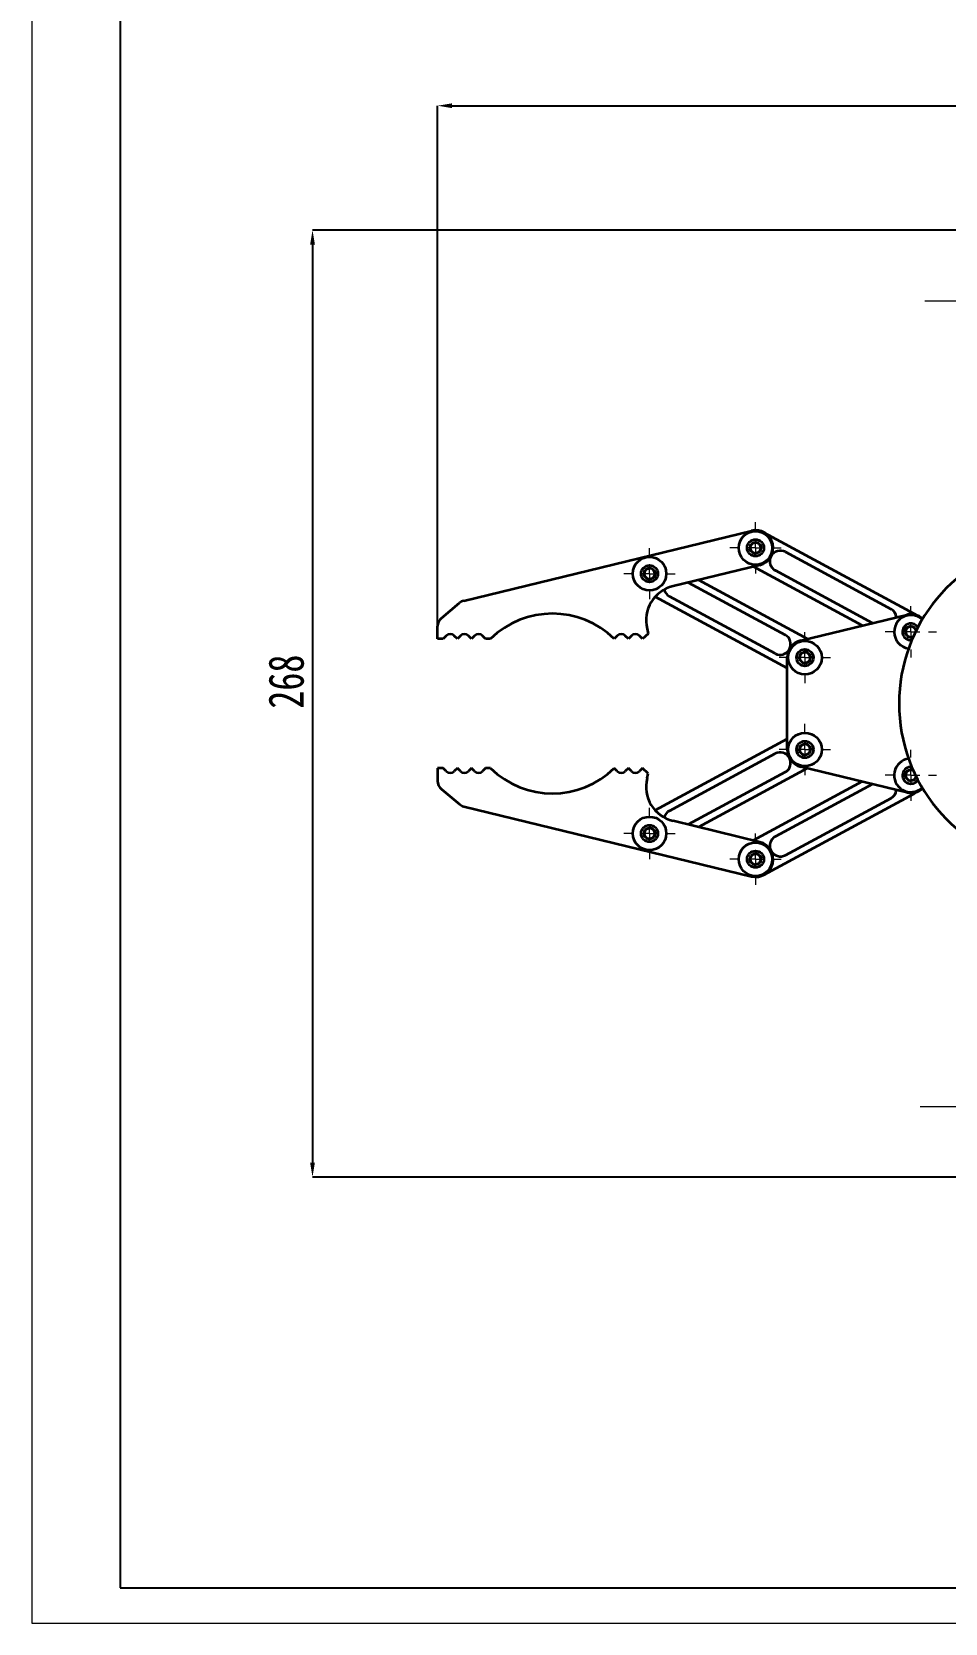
# Model space of a CAD drawing. Header units: millimetres. Extents: x 0 to 1189, y 0 to 841.
# Drawn here: x 0 to 258.6, y 0 to 450.4 of the extents above; entities that cross this region are included whole.
import ezdxf

# ---------------------------------------------------------------- set-up
doc = ezdxf.new("R2010")
doc.units = ezdxf.units.MM
doc.header["$PDSIZE"] = -1
doc.linetypes.add('CENTERX2', pattern=[20.32, 12.7, -2.54, 2.54, -2.54])
doc.styles.add('SLDTEXTSTYLE1', font='hyswlongfangsong.ttf')
doc.dimstyles.new('SLDDIMSTYLE2', dxfattribs={"dimtxt": 10, "dimasz": 4.08, "dimexe": 0, "dimexo": 0.0625, "dimgap": 2.5, "dimtad": 2, "dimdec": 0, "dimrnd": 1e-09, "dimzin": 12, "dimdsep": 46, "dimtxsty": 'SLDTEXTSTYLE1', "dimsah": 1, "dimcen": 0.09, "dimadec": 0, "dimazin": 3, "dimtfac": 1, "dimtdec": 0, "dimtofl": 0, "dimtmove": 0, "dimatfit": 3, "dimfxl": 1, "dimfrac": 2, "dimtolj": 1, "dimtzin": 12, "dimarcsym": 0})

# ---------------------------------------------------------------- blocks, each defined once
blk = doc.blocks.new('_D_1')
at = {"color": 0, "linetype": 'Continuous', "lineweight": -2, "transparency": 16777216}
for p, q in [((114.87, 282.24), (114.87, 429.48)), ((118.95, 429.48), (544.55, 429.48)), ((548.63, 324.89), (548.63, 429.48))]:
    blk.add_line(p, q, dxfattribs=at)
at = {"color": 0, "linetype": 'Continuous', "lineweight": 18, "transparency": 16777216}
for points in [[(118.95, 430.16), (118.95, 428.8), (114.87, 429.48)], [(544.55, 430.16), (544.55, 428.8), (548.63, 429.48)]]:
    blk.add_solid(points, dxfattribs=at)
at = {"layer": 'Defpoints', "color": 0, "linetype": 'Continuous', "lineweight": 18, "transparency": 16777216}
for p in [(548.63, 429.48), (548.63, 324.82), (114.87, 282.18)]:
    blk.add_point(p, dxfattribs=at)
at = {"color": 0, "linetype": 'Continuous', "lineweight": 18, "transparency": 16777216, "insert": (336.83, 441.98), "char_height": 10, "attachment_point": 2, "style": 'SLDTEXTSTYLE1'}
blk.add_mtext('\\A1;434', dxfattribs=at)
blk = doc.blocks.new('_D_2')
at = {"color": 0, "linetype": 'Continuous', "lineweight": -2, "transparency": 16777216}
for p, q in [((265.94, 394.27), (79.46, 394.27)), ((79.46, 390.19), (79.46, 130.35)), ((265.94, 126.27), (79.46, 126.27))]:
    blk.add_line(p, q, dxfattribs=at)
at = {"color": 0, "linetype": 'Continuous', "lineweight": 18, "transparency": 16777216}
for points in [[(78.78, 390.19), (80.14, 390.19), (79.46, 394.27)], [(78.78, 130.35), (80.14, 130.35), (79.46, 126.27)]]:
    blk.add_solid(points, dxfattribs=at)
at = {"layer": 'Defpoints', "color": 0, "linetype": 'Continuous', "lineweight": 18, "transparency": 16777216}
for p in [(266.01, 394.27), (79.46, 126.27), (266.01, 126.27)]:
    blk.add_point(p, dxfattribs=at)
at = {"color": 0, "linetype": 'Continuous', "lineweight": 18, "transparency": 16777216, "insert": (66.96, 266.48), "char_height": 10, "attachment_point": 2, "rotation": 90, "style": 'SLDTEXTSTYLE1'}
blk.add_mtext('\\A1;268', dxfattribs=at)
blk = doc.blocks.new('SW_CENTERMARKSYMBOL_5')
at = {"color": 0, "linetype": 'Continuous', "lineweight": 18}
for p, q in [((0, 5), (0, 7.25)), ((-5, 0), (-7.25, 0)), ((0, 0), (-2.5, 0)), ((0, 0), (0, 2.5)), ((0, 0), (0, -2.5)), ((0, 0), (2.5, 0)), ((5, 0), (7.25, 0)), ((0, -5), (0, -7.25))]:
    blk.add_line(p, q, dxfattribs=at)
blk = doc.blocks.new('SW_CENTERMARKSYMBOL_6')
at = {"color": 0, "linetype": 'Continuous', "lineweight": 18}
for p, q in [((0, 5), (0, 7.25)), ((-5, 0), (-7.25, 0)), ((0, 0), (-2.5, 0)), ((0, 0), (0, 2.5)), ((0, 0), (0, -2.5)), ((0, 0), (2.5, 0)), ((5, 0), (7.25, 0)), ((0, -5), (0, -7.25))]:
    blk.add_line(p, q, dxfattribs=at)
blk = doc.blocks.new('SW_CENTERMARKSYMBOL_7')
at = {"color": 0, "linetype": 'Continuous', "lineweight": 18}
for p, q in [((0, 5), (0, 7.25)), ((-5, 0), (-7.25, 0)), ((0, 0), (-2.5, 0)), ((0, 0), (0, 2.5)), ((0, 0), (0, -2.5)), ((0, 0), (2.5, 0)), ((5, 0), (7.25, 0)), ((0, -5), (0, -7.25))]:
    blk.add_line(p, q, dxfattribs=at)
blk = doc.blocks.new('SW_CENTERMARKSYMBOL_8')
at = {"color": 0, "linetype": 'Continuous', "lineweight": 18}
for p, q in [((0, 5), (0, 7.25)), ((-5, 0), (-7.25, 0)), ((0, 0), (-2.5, 0)), ((0, 0), (0, 2.5)), ((0, 0), (0, -2.5)), ((0, 0), (2.5, 0)), ((5, 0), (7.25, 0)), ((0, -5), (0, -7.25))]:
    blk.add_line(p, q, dxfattribs=at)
blk = doc.blocks.new('SW_CENTERMARKSYMBOL_9')
at = {"color": 0, "linetype": 'Continuous', "lineweight": 18}
for p, q in [((0, 5), (0, 7.25)), ((-5, 0), (-7.25, 0)), ((0, 0), (-2.5, 0)), ((0, 0), (0, 2.5)), ((0, 0), (0, -2.5)), ((0, 0), (2.5, 0)), ((5, 0), (7.25, 0)), ((0, -5), (0, -7.25))]:
    blk.add_line(p, q, dxfattribs=at)
blk = doc.blocks.new('SW_CENTERMARKSYMBOL_10')
at = {"color": 0, "linetype": 'Continuous', "lineweight": 18}
for p, q in [((0, 5), (0, 7.25)), ((-5, 0), (-7.25, 0)), ((0, 0), (-2.5, 0)), ((0, 0), (0, 2.5)), ((0, 0), (0, -2.5)), ((0, 0), (2.5, 0)), ((5, 0), (7.25, 0)), ((0, -5), (0, -7.25))]:
    blk.add_line(p, q, dxfattribs=at)
blk = doc.blocks.new('SW_CENTERMARKSYMBOL_11')
at = {"color": 0, "linetype": 'Continuous', "lineweight": 18}
for p, q in [((0, 5), (0, 7.25)), ((-5, 0), (-7.25, 0)), ((0, 0), (-2.5, 0)), ((0, 0), (0, 2.5)), ((0, 0), (0, -2.5)), ((0, 0), (2.5, 0)), ((5, 0), (7.25, 0)), ((0, -5), (0, -7.25))]:
    blk.add_line(p, q, dxfattribs=at)
blk = doc.blocks.new('SW_CENTERMARKSYMBOL_12')
at = {"color": 0, "linetype": 'Continuous', "lineweight": 18}
for p, q in [((0, 5), (0, 7.25)), ((-5, 0), (-7.25, 0)), ((0, 0), (-2.5, 0)), ((0, 0), (0, 2.5)), ((0, 0), (0, -2.5)), ((0, 0), (2.5, 0)), ((5, 0), (7.25, 0)), ((0, -5), (0, -7.25))]:
    blk.add_line(p, q, dxfattribs=at)

msp = doc.modelspace()

# ---------------------------------------------------------------- linework, layer by layer
at = {"color": 7, "linetype": 'Continuous', "lineweight": 18}
for p, q in [((0, 841), (0, 0)), ((0, 0), (1189, 0))]:
    msp.add_line(p, q, dxfattribs=at)
at = {"color": 7, "linetype": 'Continuous', "lineweight": 25}
for p, q in [((25, 831.05), (25, 10)), ((25, 10), (1179, 10))]:
    msp.add_line(p, q, dxfattribs=at)
at = {"color": 7, "linetype": 'CENTERX2', "lineweight": 18}
for p, q in [((252.81, 374.27), (342.62, 374.27)), ((251.5, 146.27), (341.34, 146.27))]:
    msp.add_line(p, q, dxfattribs=at)
at = {"color": 7, "linetype": 'Continuous', "lineweight": 35}
for p, q in [((122.26, 289.37), (203.69, 309.19)), ((207.24, 308.73), (249.71, 285.79)), ((203.22, 303.78), (203.57, 305.48)), ((204.52, 302.63), (203.22, 303.78)), ((203.57, 305.48), (205.22, 306.03)), ((206.16, 303.18), (204.52, 302.63)), ((205.22, 306.03), (206.51, 304.87)), ((206.51, 304.87), (206.16, 303.18)), ((213.33, 303.17), (243.25, 287.01)), ((173.22, 296.48), (173.57, 298.18)), ((173.57, 298.18), (175.22, 298.73)), ((175.22, 298.73), (176.51, 297.57)), ((176.51, 297.57), (176.16, 295.88)), ((206.05, 299.47), (181.53, 293.5)), ((235.04, 282.35), (204.18, 299.02)), ((237.94, 283.06), (210.48, 297.89)), ((174.52, 295.33), (173.22, 296.48)), ((176.16, 295.88), (174.52, 295.33)), ((185.79, 294.54), (213.25, 279.71)), ((188.69, 295.25), (219.55, 278.58)), ((115.94, 284.48), (121.04, 288.76)), ((213.86, 270.29), (176.47, 290.48)), ((210.4, 274.43), (180.48, 290.59)), ((217.68, 278.13), (247.68, 285.43)), ((249.71, 285.79), (250.54, 285.28)), ((114.87, 278.58), (114.87, 282.18)), ((117.34, 279.45), (116.47, 278.58)), ((120.47, 278.58), (119.6, 279.45)), ((121.34, 279.45), (120.47, 278.58)), ((124.47, 278.58), (123.6, 279.45)), ((125.34, 279.45), (124.47, 278.58)), ((128.47, 278.58), (127.6, 279.45)), ((165.74, 279.45), (164.87, 278.58)), ((168.87, 278.58), (168, 279.45)), ((169.74, 279.45), (168.87, 278.58)), ((172.87, 278.58), (172, 279.45)), ((174.51, 280.03), (172.87, 278.58)), ((174.18, 281.42), (174.51, 280.03)), ((247.16, 280.25), (247.73, 281.88)), ((248.29, 278.94), (247.16, 280.25)), ((247.73, 281.88), (249.43, 282.21)), ((249.43, 282.21), (250.42, 281.07)), ((116.47, 278.58), (114.87, 278.58)), ((129.87, 278.58), (128.47, 278.58)), ((217.57, 274.42), (219.21, 274.97)), ((219.21, 274.97), (220.51, 273.82)), ((249.52, 279.17), (248.29, 278.94)), ((213.86, 247.27), (213.86, 273.27)), ((217.22, 272.73), (217.57, 274.42)), ((218.51, 271.58), (217.22, 272.73)), ((220.16, 272.12), (218.51, 271.58)), ((220.51, 273.82), (220.16, 272.12)), ((176.47, 230.06), (213.86, 250.25)), ((217.22, 246.73), (217.57, 248.42)), ((217.57, 248.42), (219.21, 248.97)), ((219.21, 248.97), (220.51, 247.82)), ((220.51, 247.82), (220.16, 246.12)), ((180.48, 229.95), (210.4, 246.11)), ((218.51, 245.58), (217.22, 246.73)), ((220.16, 246.12), (218.51, 245.58)), ((114.87, 241.96), (114.87, 238.36)), ((116.47, 241.96), (114.87, 241.96)), ((117.34, 241.1), (116.47, 241.96)), ((120.47, 241.96), (119.6, 241.1)), ((121.34, 241.1), (120.47, 241.96)), ((124.47, 241.96), (123.6, 241.1)), ((125.34, 241.1), (124.47, 241.96)), ((128.47, 241.96), (127.6, 241.1)), ((129.87, 241.96), (128.47, 241.96)), ((165.74, 241.1), (164.87, 241.96)), ((168.87, 241.96), (168, 241.1)), ((169.74, 241.1), (168.87, 241.96)), ((172.87, 241.96), (172, 241.1)), ((174.51, 240.51), (172.87, 241.96)), ((174.18, 239.12), (174.51, 240.51)), ((213.25, 240.83), (185.79, 226)), ((219.55, 241.96), (188.69, 225.3)), ((247.68, 235.11), (217.68, 242.41)), ((247.22, 239.43), (247.57, 241.12)), ((248.51, 238.28), (247.22, 239.43)), ((247.57, 241.12), (249.21, 241.67)), ((250.16, 238.82), (248.51, 238.28)), ((249.21, 241.67), (249.5, 241.41)), ((250.33, 239.65), (250.16, 238.82)), ((115.94, 236.06), (121.04, 231.79)), ((235.04, 238.19), (204.18, 221.53)), ((207.24, 211.81), (249.71, 234.75)), ((237.94, 237.48), (210.48, 222.65)), ((249.71, 234.75), (250.54, 235.26)), ((122.26, 231.17), (203.69, 211.36)), ((213.33, 217.38), (243.25, 233.53)), ((173.57, 224.66), (175.22, 225.21)), ((175.22, 225.21), (176.51, 224.06)), ((206.05, 221.07), (181.53, 227.04)), ((173.22, 222.97), (173.57, 224.66)), ((174.52, 221.82), (173.22, 222.97)), ((176.16, 222.36), (174.52, 221.82)), ((176.51, 224.06), (176.16, 222.36)), ((203.22, 215.67), (203.57, 217.36)), ((203.57, 217.36), (205.22, 217.91)), ((205.22, 217.91), (206.51, 216.76)), ((206.51, 216.76), (206.16, 215.06)), ((204.52, 214.52), (203.22, 215.67)), ((206.16, 215.06), (204.52, 214.52))]:
    msp.add_line(p, q, dxfattribs=at)
for centre, radius in [((204.87, 304.33), 4.75), ((204.87, 304.33), 2.38), ((174.87, 297.03), 4.75), ((174.87, 297.03), 2.38), ((218.86, 273.27), 4.75), ((218.86, 273.27), 2.38), ((218.86, 247.27), 4.75), ((218.86, 247.27), 2.38), ((174.87, 223.51), 4.75), ((174.87, 223.51), 2.38), ((204.87, 216.21), 4.75), ((204.87, 216.21), 2.38)]:
    msp.add_circle(centre, radius, dxfattribs=at)
for centre, radius, start, end in [((204.87, 304.33), 5, 283.6762, 103.6762), ((204.87, 304.33), 1.5, 168.3496, 228.3496), ((204.87, 304.33), 1.5, 108.3496, 168.3496), ((204.87, 304.33), 1.5, 228.3496, 288.3496), ((204.87, 304.33), 1.5, 48.3496, 108.3496), ((204.87, 304.33), 1.5, 288.3496, 348.3496), ((204.87, 304.33), 1.5, 348.3496, 48.3496), ((211.91, 300.53), 3, 61.6306, 241.6306), ((292.01, 260.27), 46.5, 100.6409, 259.3591), ((174.87, 297.03), 1.5, 168.3496, 228.3496), ((174.87, 297.03), 1.5, 108.3496, 168.3496), ((174.87, 297.03), 1.5, 48.3496, 108.3496), ((174.87, 297.03), 1.5, 348.3496, 48.3496), ((174.87, 297.03), 1.5, 228.3496, 288.3496), ((183.89, 283.79), 10, 103.6762, 193.6762), ((174.87, 297.03), 1.5, 288.3496, 348.3496), ((122.97, 286.46), 3, 103.6762, 130), ((181.91, 293.23), 3, 193.9196, 241.6306), ((117.87, 282.18), 3, 130, 180), ((147.37, 260.73), 25, 45.573, 134.427), ((241.82, 284.37), 3, 6.827, 61.6306), ((248.86, 280.57), 4.75, 100.7978, 261.9848), ((248.86, 280.57), 5, 48.198, 103.6762), ((248.86, 280.57), 4.75, 47.6197, 100.7978), ((118.47, 278.32), 1.6, 45, 135), ((122.47, 278.32), 1.6, 45, 135), ((126.47, 278.32), 1.6, 45, 135), ((166.87, 278.32), 1.6, 45, 135), ((170.87, 278.32), 1.6, 45, 135), ((211.82, 277.07), 3, 241.6306, 61.6306), ((248.86, 280.57), 2.38, 100.7978, 275.8746), ((248.86, 280.57), 1.5, 160.7978, 220.7978), ((248.86, 280.57), 1.5, 100.7978, 160.7978), ((248.86, 280.57), 1.5, 220.7978, 280.7978), ((248.86, 280.57), 2.38, 33.7299, 100.7978), ((248.86, 280.57), 1.5, 40.7978, 100.7978), ((248.86, 280.57), 1.5, 12.2897, 40.7978), ((218.86, 273.27), 5, 103.6762, 180), ((218.86, 273.27), 1.5, 48.3496, 108.3496), ((248.86, 280.57), 1.5, 280.7978, 297.3148), ((218.86, 273.27), 1.5, 168.3496, 228.3496), ((218.86, 273.27), 1.5, 108.3496, 168.3496), ((218.86, 273.27), 1.5, 228.3496, 288.3496), ((218.86, 273.27), 1.5, 288.3496, 348.3496), ((218.86, 273.27), 1.5, 348.3496, 48.3496), ((218.86, 247.27), 1.5, 108.3496, 168.3496), ((218.86, 247.27), 1.5, 48.3496, 108.3496), ((218.86, 247.27), 1.5, 348.3496, 48.3496), ((211.82, 243.47), 3, 298.3694, 118.3694), ((218.86, 247.27), 5, 180, 256.3238), ((218.86, 247.27), 1.5, 168.3496, 228.3496), ((218.86, 247.27), 1.5, 228.3496, 288.3496), ((218.86, 247.27), 1.5, 288.3496, 348.3496), ((248.86, 239.97), 4.75, 98.0152, 168.3496), ((118.47, 242.23), 1.6, 225, 315), ((122.47, 242.23), 1.6, 225, 315), ((126.47, 242.23), 1.6, 225, 315), ((147.37, 259.82), 25, 225.573, 314.427), ((166.87, 242.23), 1.6, 225, 315), ((170.87, 242.23), 1.6, 225, 315), ((183.89, 236.76), 10, 166.3238, 256.3238), ((248.86, 239.97), 4.75, 168.3496, 312.3803), ((248.86, 239.97), 2.38, 168.3496, 326.2701), ((248.86, 239.97), 2.38, 84.1254, 168.3496), ((248.86, 239.97), 1.5, 168.3496, 228.3496), ((248.86, 239.97), 1.5, 108.3496, 168.3496), ((248.86, 239.97), 1.5, 228.3496, 288.3496), ((248.86, 239.97), 1.5, 62.6852, 108.3496), ((248.86, 239.97), 1.5, 288.3496, 348.3496), ((117.87, 238.36), 3, 180, 230), ((241.82, 236.17), 3, 298.3694, 353.173), ((248.86, 239.97), 5, 256.3238, 311.802), ((122.97, 234.08), 3, 230, 256.3238), ((181.91, 227.32), 3, 118.3694, 166.0804), ((174.87, 223.51), 1.5, 168.3496, 228.3496), ((174.87, 223.51), 1.5, 108.3496, 168.3496), ((174.87, 223.51), 1.5, 228.3496, 288.3496), ((174.87, 223.51), 1.5, 48.3496, 108.3496), ((174.87, 223.51), 1.5, 288.3496, 348.3496), ((174.87, 223.51), 1.5, 348.3496, 48.3496), ((204.87, 216.21), 5, 256.3238, 76.3238), ((211.91, 220.02), 3, 118.3694, 298.3694), ((204.87, 216.21), 1.5, 168.3496, 228.3496), ((204.87, 216.21), 1.5, 108.3496, 168.3496), ((204.87, 216.21), 1.5, 48.3496, 108.3496), ((204.87, 216.21), 1.5, 348.3496, 48.3496), ((204.87, 216.21), 1.5, 228.3496, 288.3496), ((204.87, 216.21), 1.5, 288.3496, 348.3496)]:
    msp.add_arc(centre, radius, start, end, dxfattribs=at)

# ---------------------------------------------------------------- block references
at = {"color": 7, "linetype": 'Continuous', "lineweight": 18}
for name, p in [('SW_CENTERMARKSYMBOL_6', (204.87, 304.33)), ('SW_CENTERMARKSYMBOL_5', (174.87, 297.03)), ('SW_CENTERMARKSYMBOL_8', (248.86, 280.57)), ('SW_CENTERMARKSYMBOL_7', (218.86, 273.27)), ('SW_CENTERMARKSYMBOL_9', (218.86, 247.27)), ('SW_CENTERMARKSYMBOL_10', (248.86, 239.97)), ('SW_CENTERMARKSYMBOL_12', (174.87, 223.51)), ('SW_CENTERMARKSYMBOL_11', (204.87, 216.21))]:
    msp.add_blockref(name, p, dxfattribs=at)

# ---------------------------------------------------------------- dimensions: what is measured, and where the dimension line sits
dim = msp.add_linear_dim(base=(548.63, 429.48), p1=(114.87, 282.18), p2=(548.63, 324.82), dimstyle='SLDDIMSTYLE2', dxfattribs=at)
dim.commit()
dim.dimension.update_dxf_attribs({"geometry": '_D_1', "text_midpoint": (336.83, 429.48), "dimtype": 160})
dim = msp.add_linear_dim(base=(79.46, 126.27), p1=(266.01, 394.27), p2=(266.01, 126.27), angle=90, dimstyle='SLDDIMSTYLE2', dxfattribs=at)
dim.commit()
dim.dimension.update_dxf_attribs({"geometry": '_D_2', "text_midpoint": (79.46, 266.48), "dimtype": 160})

doc.saveas('drawing.dxf')
